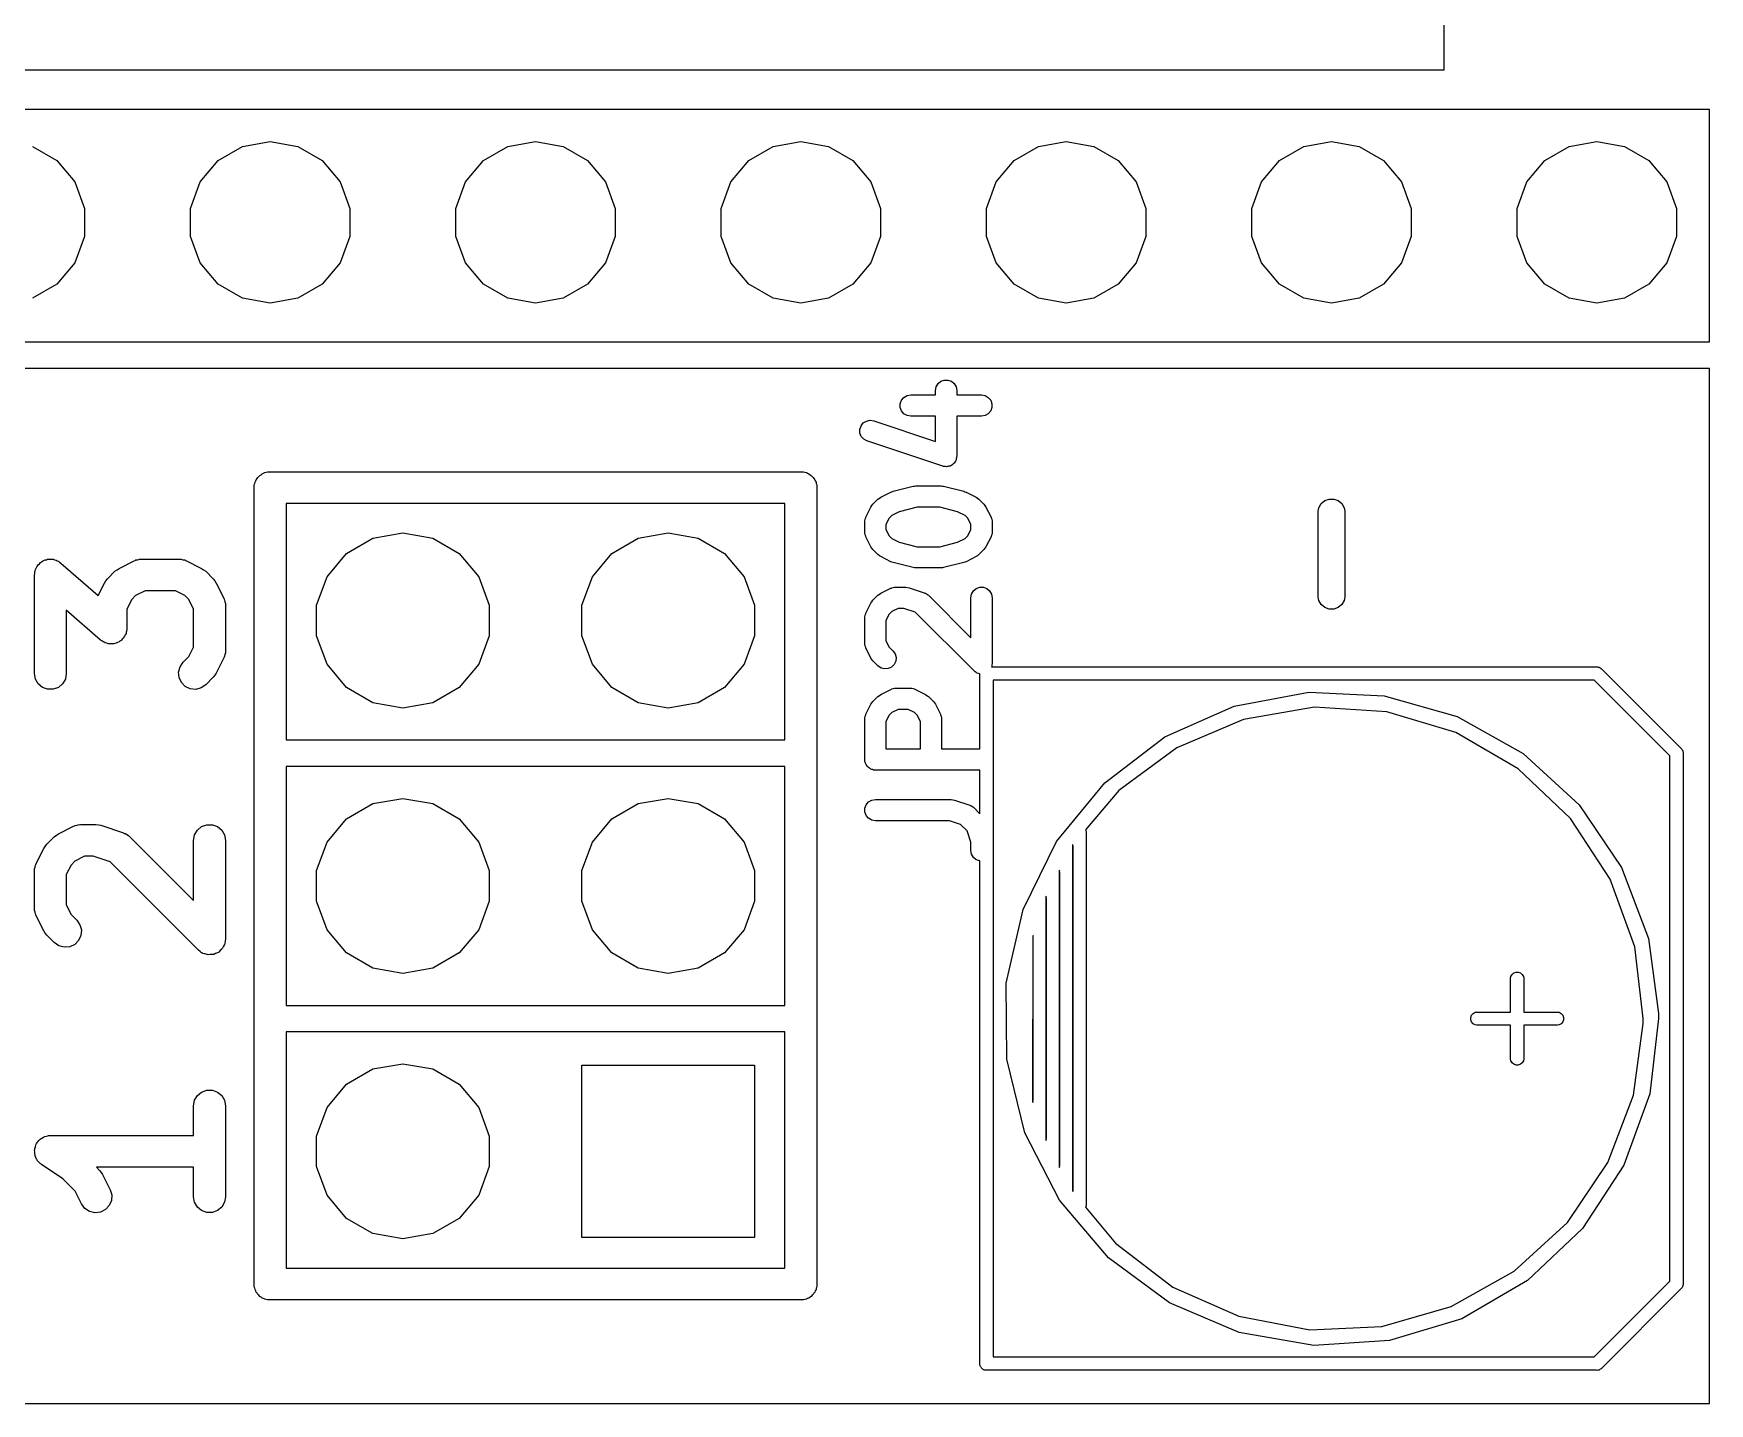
# Model space of a CAD drawing. Extents: x 51 to 149, y -134 to -32.
# Drawn here: x 90.44 to 106.49, y -124.33 to -111.22 of the extents above; entities that cross this region are included whole.
import ezdxf

# ---------------------------------------------------------------- set-up
doc = ezdxf.new("R2010")
doc.units = 0
doc.header["$MEASUREMENT"] = 0
doc.layers.add('BLACK', color=7, linetype='CONTINUOUS')

msp = doc.modelspace()

# ---------------------------------------------------------------- linework, layer by layer
at = {"layer": 'BLACK', "linetype": 'CONTINUOUS'}
for p, q in [((103.95, -111.569), (103.95, -111.108)), ((86.3433, -111.569), (103.95, -111.569)), ((106.489, -111.95), (86.5505, -111.95)), ((106.489, -114.173), (106.489, -111.95)), ((90.4346, -112.303), (90.6674, -112.437)), ((92.2126, -112.437), (92.4454, -112.303)), ((92.4454, -112.303), (92.71, -112.256)), ((92.71, -112.256), (92.9746, -112.303)), ((92.9746, -112.303), (93.2074, -112.437)), ((94.7526, -112.437), (94.9854, -112.303)), ((94.9854, -112.303), (95.25, -112.256)), ((95.25, -112.256), (95.5146, -112.303)), ((95.5146, -112.303), (95.7474, -112.437)), ((97.2926, -112.437), (97.5254, -112.303)), ((97.5254, -112.303), (97.79, -112.256)), ((97.79, -112.256), (98.0546, -112.303)), ((98.0546, -112.303), (98.2874, -112.437)), ((99.8326, -112.437), (100.065, -112.303)), ((100.065, -112.303), (100.33, -112.256)), ((100.33, -112.256), (100.595, -112.303)), ((100.595, -112.303), (100.827, -112.437)), ((102.373, -112.437), (102.605, -112.303)), ((102.605, -112.303), (102.87, -112.256)), ((102.87, -112.256), (103.135, -112.303)), ((103.135, -112.303), (103.367, -112.437)), ((104.913, -112.437), (105.145, -112.303)), ((105.145, -112.303), (105.41, -112.256)), ((105.41, -112.256), (105.675, -112.303)), ((105.675, -112.303), (105.907, -112.437)), ((90.6674, -112.437), (90.8401, -112.643)), ((92.0399, -112.643), (92.2126, -112.437)), ((93.2074, -112.437), (93.3801, -112.643)), ((94.5799, -112.643), (94.7526, -112.437)), ((95.7474, -112.437), (95.9201, -112.643)), ((97.1199, -112.643), (97.2926, -112.437)), ((98.2874, -112.437), (98.4601, -112.643)), ((99.6599, -112.643), (99.8326, -112.437)), ((100.827, -112.437), (101, -112.643)), ((102.2, -112.643), (102.373, -112.437)), ((103.367, -112.437), (103.54, -112.643)), ((104.74, -112.643), (104.913, -112.437)), ((105.907, -112.437), (106.08, -112.643)), ((90.8401, -112.643), (90.932, -112.896)), ((91.948, -112.896), (92.0399, -112.643)), ((93.3801, -112.643), (93.472, -112.896)), ((94.488, -112.896), (94.5799, -112.643)), ((95.9201, -112.643), (96.012, -112.896)), ((97.028, -112.896), (97.1199, -112.643)), ((98.4601, -112.643), (98.552, -112.896)), ((99.568, -112.896), (99.6599, -112.643)), ((101, -112.643), (101.092, -112.896)), ((102.108, -112.896), (102.2, -112.643)), ((103.54, -112.643), (103.632, -112.896)), ((104.648, -112.896), (104.74, -112.643)), ((106.08, -112.643), (106.172, -112.896)), ((90.932, -112.896), (90.932, -113.164)), ((91.948, -113.164), (91.948, -112.896)), ((93.472, -112.896), (93.472, -113.164)), ((94.488, -113.164), (94.488, -112.896)), ((96.012, -112.896), (96.012, -113.164)), ((97.028, -113.164), (97.028, -112.896)), ((98.552, -112.896), (98.552, -113.164)), ((99.568, -113.164), (99.568, -112.896)), ((101.092, -112.896), (101.092, -113.164)), ((102.108, -113.164), (102.108, -112.896)), ((103.632, -112.896), (103.632, -113.164)), ((104.648, -113.164), (104.648, -112.896)), ((106.172, -112.896), (106.172, -113.164)), ((90.932, -113.164), (90.8401, -113.417)), ((92.0399, -113.417), (91.948, -113.164)), ((93.472, -113.164), (93.3801, -113.417)), ((94.5799, -113.417), (94.488, -113.164)), ((96.012, -113.164), (95.9201, -113.417)), ((97.1199, -113.417), (97.028, -113.164)), ((98.552, -113.164), (98.4601, -113.417)), ((99.6599, -113.417), (99.568, -113.164)), ((101.092, -113.164), (101, -113.417)), ((102.2, -113.417), (102.108, -113.164)), ((103.632, -113.164), (103.54, -113.417)), ((104.74, -113.417), (104.648, -113.164)), ((106.172, -113.164), (106.08, -113.417)), ((90.8401, -113.417), (90.6674, -113.623)), ((92.2126, -113.623), (92.0399, -113.417)), ((93.3801, -113.417), (93.2074, -113.623)), ((94.7526, -113.623), (94.5799, -113.417)), ((95.9201, -113.417), (95.7474, -113.623)), ((97.2926, -113.623), (97.1199, -113.417)), ((98.4601, -113.417), (98.2874, -113.623)), ((99.8326, -113.623), (99.6599, -113.417)), ((101, -113.417), (100.827, -113.623)), ((102.373, -113.623), (102.2, -113.417)), ((103.54, -113.417), (103.367, -113.623)), ((104.913, -113.623), (104.74, -113.417)), ((106.08, -113.417), (105.907, -113.623)), ((90.6674, -113.623), (90.4346, -113.757)), ((92.4454, -113.757), (92.2126, -113.623)), ((92.71, -113.804), (92.4454, -113.757)), ((92.9746, -113.757), (92.71, -113.804)), ((93.2074, -113.623), (92.9746, -113.757)), ((94.9854, -113.757), (94.7526, -113.623)), ((95.25, -113.804), (94.9854, -113.757)), ((95.5146, -113.757), (95.25, -113.804)), ((95.7474, -113.623), (95.5146, -113.757)), ((97.5254, -113.757), (97.2926, -113.623)), ((97.79, -113.804), (97.5254, -113.757)), ((98.0546, -113.757), (97.79, -113.804)), ((98.2874, -113.623), (98.0546, -113.757)), ((100.065, -113.757), (99.8326, -113.623)), ((100.33, -113.804), (100.065, -113.757)), ((100.595, -113.757), (100.33, -113.804)), ((100.827, -113.623), (100.595, -113.757)), ((102.605, -113.757), (102.373, -113.623)), ((102.87, -113.804), (102.605, -113.757)), ((103.135, -113.757), (102.87, -113.804)), ((103.367, -113.623), (103.135, -113.757)), ((105.145, -113.757), (104.913, -113.623)), ((105.41, -113.804), (105.145, -113.757)), ((105.675, -113.757), (105.41, -113.804)), ((105.907, -113.623), (105.675, -113.757)), ((86.5505, -114.173), (106.489, -114.173)), ((106.489, -114.427), (86.5505, -114.427)), ((99.1031, -114.573), (99.1302, -114.551)), ((99.1302, -114.551), (99.1633, -114.539)), ((99.1633, -114.539), (99.1986, -114.539)), ((99.1986, -114.539), (99.2318, -114.551)), ((99.2318, -114.551), (99.2588, -114.573)), ((106.489, -124.333), (106.489, -114.427)), ((98.7543, -114.733), (98.777, -114.706)), ((98.777, -114.706), (98.8075, -114.688)), ((98.8075, -114.688), (98.8423, -114.682)), ((98.8423, -114.682), (99.0794, -114.682)), ((99.0794, -114.639), (99.0855, -114.604)), ((99.0794, -114.682), (99.0794, -114.639)), ((99.0855, -114.604), (99.1031, -114.573)), ((99.2588, -114.573), (99.2764, -114.604)), ((99.2764, -114.604), (99.2826, -114.639)), ((99.2826, -114.639), (99.2826, -114.682)), ((99.2826, -114.682), (99.5196, -114.682)), ((99.5196, -114.682), (99.5544, -114.688)), ((99.5544, -114.688), (99.5849, -114.706)), ((99.5849, -114.706), (99.6076, -114.733)), ((98.7422, -114.766), (98.7543, -114.733)), ((98.7422, -114.801), (98.7422, -114.766)), ((98.7543, -114.835), (98.7422, -114.801)), ((98.777, -114.862), (98.7543, -114.835)), ((98.8075, -114.879), (98.777, -114.862)), ((98.8423, -114.885), (98.8075, -114.879)), ((99.5544, -114.879), (99.5196, -114.885)), ((99.5849, -114.862), (99.5544, -114.879)), ((99.6076, -114.835), (99.5849, -114.862)), ((99.6076, -114.733), (99.6197, -114.766)), ((99.6197, -114.801), (99.6076, -114.835)), ((99.6197, -114.766), (99.6197, -114.801)), ((98.3547, -115.011), (98.3659, -114.977)), ((98.3557, -115.046), (98.3547, -115.011)), ((98.3659, -114.977), (98.3878, -114.95)), ((98.3878, -114.95), (98.4179, -114.931)), ((98.4179, -114.931), (98.4525, -114.924)), ((98.4525, -114.924), (98.4874, -114.929)), ((98.4874, -114.929), (99.0794, -115.127)), ((99.0794, -114.885), (98.8423, -114.885)), ((99.0794, -115.127), (99.0794, -114.885)), ((99.5196, -114.885), (99.2826, -114.885)), ((99.2826, -114.885), (99.2826, -115.268)), ((98.3687, -115.079), (98.3557, -115.046)), ((98.3921, -115.105), (98.3687, -115.079)), ((98.4231, -115.122), (98.3921, -115.105)), ((99.1488, -115.364), (98.4231, -115.122)), ((99.1563, -115.365), (99.1488, -115.364)), ((99.2082, -115.364), (99.1986, -115.368)), ((99.2183, -115.362), (99.2082, -115.364)), ((99.2247, -115.358), (99.2183, -115.362)), ((99.2318, -115.356), (99.2247, -115.358)), ((99.2396, -115.349), (99.2318, -115.356)), ((99.2484, -115.344), (99.2396, -115.349)), ((99.253, -115.338), (99.2484, -115.344)), ((99.2588, -115.333), (99.253, -115.338)), ((99.2639, -115.324), (99.2588, -115.333)), ((99.2703, -115.316), (99.2639, -115.324)), ((99.2727, -115.309), (99.2703, -115.316)), ((99.2764, -115.302), (99.2727, -115.309)), ((99.2782, -115.292), (99.2764, -115.302)), ((99.2815, -115.283), (99.2782, -115.292)), ((99.2826, -115.268), (99.2812, -115.275)), ((99.2812, -115.275), (99.2815, -115.283)), ((92.5622, -115.53), (92.5646, -115.517)), ((92.5646, -115.517), (92.5713, -115.505)), ((92.5713, -115.505), (92.576, -115.493)), ((92.576, -115.493), (92.5847, -115.482)), ((92.5847, -115.482), (92.5915, -115.471)), ((92.5915, -115.471), (92.6018, -115.462)), ((92.6018, -115.462), (92.6105, -115.451)), ((92.6105, -115.451), (92.6223, -115.445)), ((92.6223, -115.445), (92.6326, -115.436)), ((92.6326, -115.436), (92.6453, -115.431)), ((92.6453, -115.431), (92.6571, -115.425)), ((92.6571, -115.425), (92.6704, -115.422)), ((92.6704, -115.422), (92.6831, -115.418)), ((92.6831, -115.418), (97.8169, -115.418)), ((97.8169, -115.418), (97.8296, -115.422)), ((97.8296, -115.422), (97.8429, -115.425)), ((97.8429, -115.425), (97.8547, -115.431)), ((97.8547, -115.431), (97.8674, -115.436)), ((97.8674, -115.436), (97.8777, -115.445)), ((97.8777, -115.445), (97.8895, -115.451)), ((97.8895, -115.451), (97.8982, -115.462)), ((97.8982, -115.462), (97.9085, -115.471)), ((97.9085, -115.471), (97.9153, -115.482)), ((97.9153, -115.482), (97.924, -115.493)), ((97.924, -115.493), (97.9286, -115.505)), ((97.9286, -115.505), (97.9354, -115.517)), ((97.9354, -115.517), (97.9378, -115.53)), ((99.1633, -115.368), (99.1563, -115.365)), ((99.1736, -115.368), (99.1633, -115.368)), ((99.1837, -115.369), (99.1736, -115.368)), ((99.1911, -115.368), (99.1837, -115.369)), ((99.1986, -115.368), (99.1911, -115.368)), ((92.5576, -115.543), (92.5622, -115.53)), ((92.5576, -115.597), (92.5576, -115.543)), ((92.5576, -123.163), (92.5576, -115.597)), ((92.5576, -115.597), (92.5576, -115.597)), ((97.9378, -115.53), (97.9424, -115.543)), ((97.9424, -115.543), (97.9424, -123.217)), ((98.4802, -115.728), (98.5285, -115.68)), ((98.5285, -115.68), (98.5419, -115.67)), ((98.5419, -115.67), (98.5549, -115.661)), ((98.5549, -115.661), (98.6517, -115.612)), ((98.6517, -115.612), (98.6624, -115.609)), ((98.6624, -115.609), (98.6725, -115.604)), ((98.6725, -115.604), (98.866, -115.556)), ((98.866, -115.556), (98.8784, -115.555)), ((98.8784, -115.555), (98.8907, -115.553)), ((98.8907, -115.553), (99.1326, -115.553)), ((99.1326, -115.553), (99.1448, -115.555)), ((99.1448, -115.555), (99.1572, -115.556)), ((99.1572, -115.556), (99.3507, -115.604)), ((99.3507, -115.604), (99.3609, -115.609)), ((99.3609, -115.609), (99.3715, -115.612)), ((99.3715, -115.612), (99.4683, -115.661)), ((99.4683, -115.661), (99.4814, -115.67)), ((99.4814, -115.67), (99.4947, -115.68)), ((99.4947, -115.68), (99.5431, -115.728)), ((102.806, -115.693), (102.848, -115.678)), ((102.848, -115.678), (102.892, -115.678)), ((102.892, -115.678), (102.934, -115.693)), ((92.8624, -115.722), (92.8624, -117.983)), ((97.6376, -115.722), (92.8624, -115.722)), ((97.6376, -117.983), (97.6376, -115.722)), ((98.4127, -115.851), (98.4611, -115.754)), ((98.4611, -115.754), (98.4708, -115.741)), ((98.4708, -115.741), (98.4802, -115.728)), ((98.6606, -115.835), (98.6355, -115.86)), ((98.7326, -115.799), (98.6606, -115.835)), ((98.9032, -115.756), (98.7326, -115.799)), ((99.1201, -115.756), (98.9032, -115.756)), ((99.2906, -115.799), (99.1201, -115.756)), ((99.3627, -115.835), (99.2906, -115.799)), ((99.3877, -115.86), (99.3627, -115.835)), ((99.5431, -115.728), (99.5524, -115.741)), ((99.5524, -115.741), (99.5621, -115.754)), ((99.5621, -115.754), (99.6105, -115.851)), ((102.743, -115.794), (102.749, -115.761)), ((102.743, -116.616), (102.743, -115.794)), ((102.749, -115.761), (102.771, -115.722)), ((102.771, -115.722), (102.806, -115.693)), ((102.934, -115.693), (102.969, -115.722)), ((102.969, -115.722), (102.991, -115.761)), ((102.991, -115.761), (102.997, -115.794)), ((102.997, -115.794), (102.997, -116.616)), ((93.6933, -116.052), (93.98, -116.002)), ((93.98, -116.002), (94.2667, -116.052)), ((96.2333, -116.052), (96.52, -116.002)), ((96.52, -116.002), (96.8067, -116.052)), ((98.402, -115.897), (98.403, -115.891)), ((98.402, -115.993), (98.402, -115.897)), ((98.403, -115.999), (98.402, -115.993)), ((98.4027, -115.885), (98.4061, -115.874)), ((98.403, -115.891), (98.4027, -115.885)), ((98.4027, -116.005), (98.403, -115.999)), ((98.4061, -116.016), (98.4027, -116.005)), ((98.4061, -115.874), (98.4081, -115.862)), ((98.4081, -115.862), (98.4111, -115.857)), ((98.4111, -115.857), (98.4127, -115.851)), ((98.6355, -115.86), (98.6052, -115.921)), ((98.6052, -115.921), (98.6052, -115.969)), ((98.6052, -115.969), (98.6355, -116.03)), ((99.418, -115.921), (99.3877, -115.86)), ((99.3877, -116.03), (99.418, -115.969)), ((99.418, -115.969), (99.418, -115.921)), ((99.6105, -115.851), (99.6122, -115.857)), ((99.6122, -115.857), (99.6151, -115.862)), ((99.6151, -115.862), (99.6172, -115.874)), ((99.6172, -115.874), (99.6206, -115.885)), ((99.6206, -116.005), (99.6172, -116.016)), ((99.6206, -115.885), (99.6202, -115.891)), ((99.6202, -115.891), (99.6212, -115.897)), ((99.6212, -115.993), (99.6202, -115.999)), ((99.6202, -115.999), (99.6206, -116.005)), ((99.6212, -115.897), (99.6212, -115.993)), ((93.4412, -116.198), (93.6933, -116.052)), ((94.2667, -116.052), (94.5188, -116.198)), ((95.9812, -116.198), (96.2333, -116.052)), ((96.8067, -116.052), (97.0588, -116.198)), ((98.4081, -116.028), (98.4061, -116.016)), ((98.4111, -116.033), (98.4081, -116.028)), ((98.4127, -116.039), (98.4111, -116.033)), ((98.4611, -116.136), (98.4127, -116.039)), ((98.4708, -116.149), (98.4611, -116.136)), ((98.4802, -116.162), (98.4708, -116.149)), ((98.5285, -116.21), (98.4802, -116.162)), ((98.6355, -116.03), (98.6606, -116.055)), ((98.6606, -116.055), (98.7326, -116.091)), ((98.7326, -116.091), (98.9032, -116.134)), ((98.9032, -116.134), (99.1201, -116.134)), ((99.1201, -116.134), (99.2906, -116.091)), ((99.2906, -116.091), (99.3627, -116.055)), ((99.3627, -116.055), (99.3877, -116.03)), ((99.5431, -116.162), (99.4947, -116.21)), ((99.5524, -116.149), (99.5431, -116.162)), ((99.5621, -116.136), (99.5524, -116.149)), ((99.6105, -116.039), (99.5621, -116.136)), ((99.6122, -116.033), (99.6105, -116.039)), ((99.6151, -116.028), (99.6122, -116.033)), ((99.6172, -116.016), (99.6151, -116.028)), ((90.4697, -116.34), (90.4751, -116.326)), ((90.4751, -116.326), (90.4828, -116.317)), ((90.4828, -116.317), (90.4887, -116.307)), ((90.4887, -116.307), (90.5001, -116.297)), ((90.5001, -116.297), (90.5099, -116.286)), ((90.5099, -116.286), (90.5202, -116.28)), ((90.5202, -116.28), (90.5292, -116.273)), ((90.5292, -116.273), (90.5432, -116.267)), ((90.5432, -116.267), (90.5563, -116.26)), ((90.5563, -116.26), (90.5679, -116.259)), ((90.5679, -116.259), (90.579, -116.254)), ((90.579, -116.254), (90.5939, -116.254)), ((90.5939, -116.254), (90.6086, -116.252)), ((90.6086, -116.252), (90.6201, -116.254)), ((90.6201, -116.254), (90.6319, -116.254)), ((90.6319, -116.254), (90.6459, -116.26)), ((90.6459, -116.26), (90.6605, -116.262)), ((90.6605, -116.262), (90.6706, -116.269)), ((90.6706, -116.269), (90.6816, -116.273)), ((90.6816, -116.273), (90.693, -116.282)), ((90.693, -116.282), (90.7058, -116.29)), ((90.7058, -116.29), (91.0622, -116.602)), ((91.263, -116.341), (91.4081, -116.268)), ((91.4081, -116.268), (91.4166, -116.266)), ((91.4166, -116.266), (91.4242, -116.261)), ((91.4242, -116.261), (91.4417, -116.258)), ((91.4417, -116.258), (91.4589, -116.253)), ((91.4589, -116.253), (91.4676, -116.254)), ((91.4676, -116.254), (91.4763, -116.252)), ((91.4763, -116.252), (91.8391, -116.252)), ((91.8391, -116.252), (91.8478, -116.254)), ((91.8478, -116.254), (91.8566, -116.253)), ((91.8566, -116.253), (91.8737, -116.258)), ((91.8737, -116.258), (91.8913, -116.261)), ((91.8913, -116.261), (91.8989, -116.266)), ((91.8989, -116.266), (91.9073, -116.268)), ((91.9073, -116.268), (92.0524, -116.341)), ((93.2541, -116.421), (93.4412, -116.198)), ((94.5188, -116.198), (94.7059, -116.421)), ((95.7941, -116.421), (95.9812, -116.198)), ((97.0588, -116.198), (97.2459, -116.421)), ((98.5419, -116.22), (98.5285, -116.21)), ((98.5549, -116.229), (98.5419, -116.22)), ((98.6517, -116.278), (98.5549, -116.229)), ((98.6624, -116.281), (98.6517, -116.278)), ((98.6725, -116.285), (98.6624, -116.281)), ((98.866, -116.334), (98.6725, -116.285)), ((99.3507, -116.285), (99.1572, -116.334)), ((99.3609, -116.281), (99.3507, -116.285)), ((99.3715, -116.278), (99.3609, -116.281)), ((99.4683, -116.229), (99.3715, -116.278)), ((99.4814, -116.22), (99.4683, -116.229)), ((99.4947, -116.21), (99.4814, -116.22)), ((90.453, -116.405), (90.4556, -116.39)), ((90.453, -117.348), (90.453, -116.405)), ((90.4556, -116.39), (90.4559, -116.375)), ((90.4559, -116.375), (90.4602, -116.364)), ((90.4602, -116.364), (90.4622, -116.352)), ((90.4622, -116.352), (90.4697, -116.34)), ((91.0622, -116.602), (91.1223, -116.482)), ((91.1223, -116.482), (91.1368, -116.462)), ((91.1368, -116.462), (91.1508, -116.442)), ((91.1508, -116.442), (91.2234, -116.369)), ((91.2234, -116.369), (91.2434, -116.355)), ((91.2434, -116.355), (91.263, -116.341)), ((92.0524, -116.341), (92.0721, -116.355)), ((92.0721, -116.355), (92.092, -116.369)), ((92.092, -116.369), (92.1646, -116.442)), ((92.1646, -116.442), (92.1786, -116.462)), ((92.1786, -116.462), (92.1932, -116.482)), ((92.1932, -116.482), (92.2657, -116.627)), ((93.1545, -116.694), (93.2541, -116.421)), ((94.7059, -116.421), (94.8055, -116.694)), ((95.6945, -116.694), (95.7941, -116.421)), ((97.2459, -116.421), (97.3455, -116.694)), ((98.8784, -116.335), (98.866, -116.334)), ((98.8907, -116.337), (98.8784, -116.335)), ((99.1326, -116.337), (98.8907, -116.337)), ((99.1448, -116.335), (99.1326, -116.337)), ((99.1572, -116.334), (99.1448, -116.335)), ((91.3838, -116.64), (91.3384, -116.731)), ((91.4214, -116.602), (91.3838, -116.64)), ((91.5123, -116.557), (91.4214, -116.602)), ((91.8032, -116.557), (91.5123, -116.557)), ((91.894, -116.602), (91.8032, -116.557)), ((91.9316, -116.64), (91.894, -116.602)), ((91.977, -116.731), (91.9316, -116.64)), ((92.2657, -116.627), (92.2682, -116.635)), ((92.2682, -116.635), (92.2726, -116.643)), ((92.2726, -116.643), (92.2757, -116.66)), ((98.4708, -116.661), (98.4802, -116.647)), ((98.4802, -116.647), (98.5285, -116.599)), ((98.5285, -116.599), (98.5419, -116.589)), ((98.5419, -116.589), (98.5549, -116.58)), ((98.5549, -116.58), (98.6517, -116.531)), ((98.6517, -116.531), (98.6573, -116.53)), ((98.6573, -116.53), (98.6624, -116.527)), ((98.6624, -116.527), (98.6741, -116.525)), ((98.6741, -116.525), (98.6855, -116.521)), ((98.6855, -116.521), (98.6914, -116.522)), ((98.6914, -116.522), (98.6971, -116.521)), ((98.6971, -116.521), (98.7939, -116.521)), ((98.7939, -116.521), (98.8099, -116.524)), ((98.8099, -116.524), (98.826, -116.526)), ((98.826, -116.526), (98.9712, -116.574)), ((98.9712, -116.574), (98.9763, -116.577)), ((98.9763, -116.577), (98.982, -116.579)), ((98.982, -116.579), (98.9917, -116.585)), ((98.9917, -116.585), (99.0022, -116.591)), ((99.0022, -116.591), (99.0061, -116.595)), ((99.0061, -116.595), (99.0109, -116.599)), ((99.0109, -116.599), (99.418, -117.006)), ((99.418, -116.622), (99.4241, -116.588)), ((99.418, -117.006), (99.418, -116.622)), ((99.4241, -116.588), (99.4418, -116.557)), ((99.4418, -116.557), (99.4688, -116.534)), ((99.4688, -116.534), (99.502, -116.522)), ((99.502, -116.522), (99.5373, -116.522)), ((99.5373, -116.522), (99.5704, -116.534)), ((99.5704, -116.534), (99.5974, -116.557)), ((99.5974, -116.557), (99.6151, -116.588)), ((99.6151, -116.588), (99.6212, -116.622)), ((99.6212, -116.622), (99.6212, -117.251)), ((102.749, -116.649), (102.743, -116.616)), ((102.997, -116.616), (102.991, -116.649)), ((91.0856, -117.027), (90.7578, -116.74)), ((90.7578, -116.74), (90.7578, -117.348)), ((91.3384, -116.731), (91.3384, -116.913)), ((91.977, -117.094), (91.977, -116.731)), ((92.2757, -116.66), (92.2808, -116.677)), ((92.2808, -116.677), (92.2803, -116.686)), ((92.2803, -116.686), (92.2818, -116.695)), ((92.2818, -116.695), (92.2818, -117.13)), ((93.1545, -116.986), (93.1545, -116.694)), ((94.8055, -116.694), (94.8055, -116.986)), ((95.6945, -116.986), (95.6945, -116.694)), ((97.3455, -116.694), (97.3455, -116.986)), ((98.4027, -116.804), (98.4061, -116.793)), ((98.403, -116.81), (98.4027, -116.804)), ((98.4061, -116.793), (98.4081, -116.781)), ((98.4081, -116.781), (98.4111, -116.776)), ((98.4111, -116.776), (98.4127, -116.77)), ((98.4127, -116.77), (98.4611, -116.674)), ((98.4611, -116.674), (98.4708, -116.661)), ((98.6355, -116.779), (98.6052, -116.84)), ((98.6606, -116.754), (98.6355, -116.779)), ((98.7211, -116.724), (98.6606, -116.754)), ((98.7774, -116.724), (98.7211, -116.724)), ((98.8842, -116.759), (98.7774, -116.724)), ((99.4478, -117.323), (98.8842, -116.759)), ((102.771, -116.688), (102.749, -116.649)), ((102.806, -116.717), (102.771, -116.688)), ((102.848, -116.732), (102.806, -116.717)), ((102.892, -116.732), (102.848, -116.732)), ((102.934, -116.717), (102.892, -116.732)), ((102.969, -116.688), (102.934, -116.717)), ((102.991, -116.649), (102.969, -116.688)), ((91.3292, -116.965), (91.3218, -116.978)), ((91.3313, -116.953), (91.3292, -116.965)), ((91.3355, -116.942), (91.3313, -116.953)), ((91.3358, -116.927), (91.3355, -116.942)), ((91.3384, -116.913), (91.3358, -116.927)), ((98.402, -116.816), (98.403, -116.81)), ((98.402, -117.058), (98.402, -116.816)), ((98.6052, -116.84), (98.6052, -117.034)), ((91.0984, -117.035), (91.0856, -117.027)), ((91.1098, -117.045), (91.0984, -117.035)), ((91.1209, -117.049), (91.1098, -117.045)), ((91.1309, -117.055), (91.1209, -117.049)), ((91.1455, -117.058), (91.1309, -117.055)), ((91.1595, -117.063), (91.1455, -117.058)), ((91.1713, -117.063), (91.1595, -117.063)), ((91.1828, -117.065), (91.1713, -117.063)), ((91.1976, -117.063), (91.1828, -117.065)), ((91.2125, -117.063), (91.1976, -117.063)), ((91.2235, -117.059), (91.2125, -117.063)), ((91.2351, -117.057), (91.2235, -117.059)), ((91.2482, -117.05), (91.2351, -117.057)), ((91.2622, -117.045), (91.2482, -117.05)), ((91.2712, -117.037), (91.2622, -117.045)), ((91.2815, -117.031), (91.2712, -117.037)), ((91.2913, -117.02), (91.2815, -117.031)), ((91.3027, -117.011), (91.2913, -117.02)), ((91.3086, -117), (91.3027, -117.011)), ((91.3164, -116.991), (91.3086, -117)), ((91.3218, -116.978), (91.3164, -116.991)), ((91.9316, -117.185), (91.977, -117.094)), ((93.2541, -117.259), (93.1545, -116.986)), ((94.8055, -116.986), (94.7059, -117.259)), ((95.7941, -117.259), (95.6945, -116.986)), ((97.3455, -116.986), (97.2459, -117.259)), ((98.403, -117.063), (98.402, -117.058)), ((98.4027, -117.069), (98.403, -117.063)), ((98.4061, -117.081), (98.4027, -117.069)), ((98.4081, -117.092), (98.4061, -117.081)), ((98.4111, -117.098), (98.4081, -117.092)), ((98.4127, -117.103), (98.4111, -117.098)), ((98.4611, -117.2), (98.4127, -117.103)), ((98.6052, -117.034), (98.6355, -117.094)), ((98.6355, -117.094), (98.6722, -117.131)), ((91.8325, -117.335), (91.8462, -117.284)), ((91.8462, -117.284), (91.8765, -117.24)), ((91.8765, -117.24), (91.9316, -117.185)), ((92.2657, -117.198), (92.1932, -117.344)), ((92.2682, -117.19), (92.2657, -117.198)), ((92.2726, -117.182), (92.2682, -117.19)), ((92.2757, -117.165), (92.2726, -117.182)), ((92.2808, -117.148), (92.2757, -117.165)), ((92.2818, -117.13), (92.2803, -117.139)), ((92.2803, -117.139), (92.2808, -117.148)), ((93.4412, -117.482), (93.2541, -117.259)), ((94.7059, -117.259), (94.5188, -117.482)), ((95.9812, -117.482), (95.7941, -117.259)), ((97.2459, -117.259), (97.0588, -117.482)), ((98.4708, -117.213), (98.4611, -117.2)), ((98.4802, -117.226), (98.4708, -117.213)), ((98.5285, -117.275), (98.4802, -117.226)), ((98.5574, -117.295), (98.5285, -117.275)), ((98.6587, -117.286), (98.6267, -117.301)), ((98.6836, -117.261), (98.6587, -117.286)), ((98.6722, -117.131), (98.6925, -117.16)), ((98.6985, -117.229), (98.6836, -117.261)), ((98.6925, -117.16), (98.7016, -117.194)), ((98.7016, -117.194), (98.6985, -117.229)), ((99.6159, -117.282), (99.6154, -117.284)), ((99.6154, -117.284), (105.407, -117.284)), ((99.6178, -117.278), (99.6159, -117.282)), ((99.6189, -117.264), (99.6178, -117.278)), ((99.6212, -117.251), (99.6189, -117.264)), ((105.407, -117.284), (105.416, -117.284)), ((105.416, -117.284), (105.424, -117.286)), ((105.424, -117.286), (105.432, -117.287)), ((105.432, -117.287), (105.435, -117.289)), ((105.435, -117.289), (105.437, -117.29)), ((105.437, -117.29), (105.444, -117.294)), ((90.4622, -117.4), (90.453, -117.348)), ((90.4887, -117.446), (90.4622, -117.4)), ((90.5292, -117.48), (90.4887, -117.446)), ((90.7222, -117.446), (90.6816, -117.48)), ((90.7486, -117.4), (90.7222, -117.446)), ((90.7578, -117.348), (90.7486, -117.4)), ((91.8371, -117.387), (91.8325, -117.335)), ((91.8594, -117.435), (91.8371, -117.387)), ((91.8969, -117.473), (91.8594, -117.435)), ((92.1646, -117.383), (92.092, -117.456)), ((92.1786, -117.363), (92.1646, -117.383)), ((92.1932, -117.344), (92.1786, -117.363)), ((98.5915, -117.304), (98.5574, -117.295)), ((98.6267, -117.301), (98.5915, -117.304)), ((99.4587, -117.331), (99.4478, -117.323)), ((99.4688, -117.339), (99.4587, -117.331)), ((99.473, -117.341), (99.4688, -117.339)), ((99.4767, -117.343), (99.473, -117.341)), ((99.4895, -117.347), (99.4767, -117.343)), ((99.502, -117.351), (99.4895, -117.347)), ((99.5045, -117.351), (99.502, -117.351)), ((99.5045, -118.069), (99.5045, -117.351)), ((99.6315, -117.411), (99.6315, -123.888)), ((105.384, -117.411), (99.6315, -117.411)), ((106.109, -118.136), (105.384, -117.411)), ((105.444, -117.294), (105.451, -117.299)), ((105.451, -117.299), (105.457, -117.305)), ((105.457, -117.305), (106.215, -118.063)), ((90.579, -117.498), (90.5292, -117.48)), ((90.6319, -117.498), (90.579, -117.498)), ((90.6816, -117.48), (90.6319, -117.498)), ((91.9448, -117.495), (91.8969, -117.473)), ((91.9976, -117.5), (91.9448, -117.495)), ((92.0487, -117.486), (91.9976, -117.5)), ((92.092, -117.456), (92.0487, -117.486)), ((93.6933, -117.628), (93.4412, -117.482)), ((94.5188, -117.482), (94.2667, -117.628)), ((96.2333, -117.628), (95.9812, -117.482)), ((97.0588, -117.482), (96.8067, -117.628)), ((98.4802, -117.615), (98.5285, -117.566)), ((98.5285, -117.566), (98.5419, -117.557)), ((98.5419, -117.557), (98.5549, -117.547)), ((98.5549, -117.547), (98.6517, -117.499)), ((98.6517, -117.499), (98.6573, -117.497)), ((98.6573, -117.497), (98.6624, -117.494)), ((98.6624, -117.494), (98.6741, -117.492)), ((98.6741, -117.492), (98.6855, -117.489)), ((98.6855, -117.489), (98.6914, -117.489)), ((98.6914, -117.489), (98.6971, -117.488)), ((98.6971, -117.488), (98.8423, -117.488)), ((98.8423, -117.488), (98.8481, -117.489)), ((98.8481, -117.489), (98.8539, -117.489)), ((98.8539, -117.489), (98.8653, -117.492)), ((98.8653, -117.492), (98.877, -117.494)), ((98.877, -117.494), (98.8821, -117.497)), ((98.8821, -117.497), (98.8877, -117.499)), ((98.8877, -117.499), (98.9845, -117.547)), ((98.9845, -117.547), (98.9976, -117.557)), ((98.9976, -117.557), (99.0109, -117.566)), ((99.0109, -117.566), (99.0593, -117.615)), ((101.939, -117.66), (102.652, -117.526)), ((102.652, -117.526), (103.376, -117.56)), ((103.376, -117.56), (104.073, -117.759)), ((93.98, -117.678), (93.6933, -117.628)), ((94.2667, -117.628), (93.98, -117.678)), ((96.52, -117.678), (96.2333, -117.628)), ((96.8067, -117.628), (96.52, -117.678)), ((98.4027, -117.772), (98.4061, -117.76)), ((98.4061, -117.76), (98.4081, -117.749)), ((98.4081, -117.749), (98.4111, -117.744)), ((98.4111, -117.744), (98.4127, -117.738)), ((98.4127, -117.738), (98.4611, -117.641)), ((98.4611, -117.641), (98.4708, -117.628)), ((98.4708, -117.628), (98.4802, -117.615)), ((98.6355, -117.747), (98.6052, -117.807)), ((98.6606, -117.722), (98.6355, -117.747)), ((98.7211, -117.692), (98.6606, -117.722)), ((98.8183, -117.692), (98.7211, -117.692)), ((98.8789, -117.722), (98.8183, -117.692)), ((98.9039, -117.747), (98.8789, -117.722)), ((98.9342, -117.807), (98.9039, -117.747)), ((99.0593, -117.615), (99.0686, -117.628)), ((99.0686, -117.628), (99.0783, -117.641)), ((99.0783, -117.641), (99.1267, -117.738)), ((99.1267, -117.738), (99.1284, -117.744)), ((99.1284, -117.744), (99.1313, -117.749)), ((99.1313, -117.749), (99.1333, -117.76)), ((99.1333, -117.76), (99.1367, -117.772)), ((101.276, -117.955), (101.939, -117.66)), ((102.709, -117.67), (102.027, -117.787)), ((103.399, -117.713), (102.709, -117.67)), ((104.06, -117.913), (103.399, -117.713)), ((104.073, -117.759), (104.706, -118.113)), ((98.402, -117.783), (98.403, -117.778)), ((98.402, -118.17), (98.402, -117.783)), ((98.403, -117.778), (98.4027, -117.772)), ((98.6052, -117.807), (98.6052, -118.069)), ((98.9342, -118.069), (98.9342, -117.807)), ((99.1367, -117.772), (99.1364, -117.778)), ((99.1364, -117.778), (99.1374, -117.783)), ((99.1374, -117.783), (99.1374, -118.069)), ((102.027, -117.787), (101.391, -118.058)), ((104.658, -118.26), (104.06, -117.913)), ((92.8624, -117.983), (97.6376, -117.983)), ((98.6052, -118.069), (98.9342, -118.069)), ((99.1374, -118.069), (99.5045, -118.069)), ((100.699, -118.394), (101.276, -117.955)), ((101.391, -118.058), (100.835, -118.467)), ((106.215, -118.063), (106.221, -118.069)), ((106.221, -118.069), (106.226, -118.076)), ((106.226, -118.076), (106.23, -118.083)), ((106.23, -118.083), (106.231, -118.085)), ((106.231, -118.085), (106.233, -118.088)), ((106.233, -118.088), (106.234, -118.096)), ((92.8624, -118.237), (92.8624, -120.523)), ((97.6376, -118.237), (92.8624, -118.237)), ((97.6376, -120.523), (97.6376, -118.237)), ((98.4036, -118.179), (98.402, -118.17)), ((98.4036, -118.188), (98.4036, -118.179)), ((98.4066, -118.196), (98.4036, -118.188)), ((98.4081, -118.205), (98.4066, -118.196)), ((98.4126, -118.213), (98.4081, -118.205)), ((98.4156, -118.221), (98.4126, -118.213)), ((98.4213, -118.228), (98.4156, -118.221)), ((98.4258, -118.236), (98.4213, -118.228)), ((98.4326, -118.241), (98.4258, -118.236)), ((98.4383, -118.248), (98.4326, -118.241)), ((98.446, -118.253), (98.4383, -118.248)), ((98.4528, -118.258), (98.446, -118.253)), ((104.706, -118.113), (105.241, -118.604)), ((106.108, -123.164), (106.109, -118.136)), ((106.234, -118.096), (106.236, -118.104)), ((106.236, -118.104), (106.236, -118.113)), ((106.236, -118.113), (106.236, -123.187)), ((98.4612, -118.262), (98.4528, -118.258)), ((98.4689, -118.266), (98.4612, -118.262)), ((98.4776, -118.267), (98.4689, -118.266)), ((98.486, -118.271), (98.4776, -118.267)), ((98.4949, -118.271), (98.486, -118.271)), ((98.5036, -118.272), (98.4949, -118.271)), ((99.5045, -118.272), (98.5036, -118.272)), ((99.5045, -118.689), (99.5045, -118.272)), ((100.238, -118.954), (100.699, -118.394)), ((105.16, -118.736), (104.658, -118.26)), ((93.6933, -118.592), (93.98, -118.542)), ((93.98, -118.542), (94.2667, -118.592)), ((96.2333, -118.592), (96.52, -118.542)), ((96.52, -118.542), (96.8067, -118.592)), ((98.4383, -118.576), (98.4689, -118.559)), ((98.4689, -118.559), (98.5036, -118.553)), ((98.5036, -118.553), (99.2293, -118.553)), ((99.2293, -118.553), (99.2454, -118.556)), ((99.2454, -118.556), (99.2615, -118.558)), ((99.2615, -118.558), (99.4066, -118.606)), ((100.835, -118.467), (100.514, -118.844)), ((93.4412, -118.738), (93.6933, -118.592)), ((94.2667, -118.592), (94.5188, -118.738)), ((95.9812, -118.738), (96.2333, -118.592)), ((96.8067, -118.592), (97.0588, -118.738)), ((98.4036, -118.637), (98.4156, -118.603)), ((98.4036, -118.672), (98.4036, -118.637)), ((98.4156, -118.705), (98.4036, -118.672)), ((98.4156, -118.603), (98.4383, -118.576)), ((98.4383, -118.732), (98.4156, -118.705)), ((98.4689, -118.75), (98.4383, -118.732)), ((99.4066, -118.606), (99.4118, -118.609)), ((99.4118, -118.609), (99.4174, -118.611)), ((99.4174, -118.611), (99.4272, -118.617)), ((99.4272, -118.617), (99.4376, -118.623)), ((99.4376, -118.623), (99.4415, -118.627)), ((99.4415, -118.627), (99.4463, -118.631)), ((99.4463, -118.631), (99.5045, -118.689)), ((105.241, -118.604), (105.648, -119.204)), ((90.6628, -118.895), (90.6824, -118.881)), ((90.6824, -118.881), (90.8276, -118.808)), ((90.8276, -118.808), (90.836, -118.806)), ((90.836, -118.806), (90.8436, -118.801)), ((90.8436, -118.801), (90.8612, -118.798)), ((90.8612, -118.798), (90.8783, -118.793)), ((90.8783, -118.793), (90.8871, -118.794)), ((90.8871, -118.794), (90.8957, -118.792)), ((90.8957, -118.792), (91.0409, -118.792)), ((91.0409, -118.792), (91.0649, -118.796)), ((91.0649, -118.796), (91.0891, -118.8)), ((91.0891, -118.8), (91.3068, -118.873)), ((91.3068, -118.873), (91.3145, -118.877)), ((91.3145, -118.877), (91.323, -118.879)), ((91.323, -118.879), (91.3376, -118.889)), ((91.3376, -118.889), (91.3533, -118.898)), ((91.977, -118.945), (91.9862, -118.892)), ((91.9862, -118.892), (92.0127, -118.847)), ((92.0127, -118.847), (92.0532, -118.813)), ((92.0532, -118.813), (92.103, -118.794)), ((92.103, -118.794), (92.1559, -118.794)), ((92.1559, -118.794), (92.2056, -118.813)), ((92.2056, -118.813), (92.2462, -118.847)), ((92.2462, -118.847), (92.2726, -118.892)), ((92.2726, -118.892), (92.2818, -118.945)), ((93.2541, -118.961), (93.4412, -118.738)), ((94.5188, -118.738), (94.7059, -118.961)), ((95.7941, -118.961), (95.9812, -118.738)), ((97.0588, -118.738), (97.2459, -118.961)), ((98.5036, -118.756), (98.4689, -118.75)), ((99.2128, -118.756), (98.5036, -118.756)), ((99.3196, -118.791), (99.2128, -118.756)), ((99.3824, -118.854), (99.3196, -118.791)), ((99.418, -118.961), (99.3824, -118.854)), ((100.514, -118.844), (100.518, -118.85)), ((100.518, -118.85), (100.52, -118.866)), ((100.52, -118.866), (100.52, -122.434)), ((105.539, -119.314), (105.16, -118.736)), ((90.4691, -119.167), (90.5417, -119.022)), ((90.5417, -119.022), (90.5562, -119.002)), ((90.5562, -119.002), (90.5702, -118.982)), ((90.5702, -118.982), (90.6428, -118.909)), ((90.6428, -118.909), (90.6628, -118.895)), ((91.3533, -118.898), (91.3591, -118.904)), ((91.3591, -118.904), (91.3663, -118.909)), ((91.3663, -118.909), (91.977, -119.52)), ((91.977, -119.52), (91.977, -118.945)), ((92.2818, -118.945), (92.2818, -119.888)), ((93.1545, -119.234), (93.2541, -118.961)), ((94.7059, -118.961), (94.8055, -119.234)), ((95.6945, -119.234), (95.7941, -118.961)), ((97.2459, -118.961), (97.3455, -119.234)), ((99.418, -119.041), (99.418, -118.961)), ((99.4241, -119.076), (99.418, -119.041)), ((99.9181, -119.605), (100.238, -118.954)), ((100.393, -118.986), (100.392, -118.988)), ((100.392, -118.988), (100.393, -118.993)), ((100.394, -122.306), (100.393, -118.986)), ((100.393, -118.993), (100.393, -122.306)), ((90.454, -119.217), (90.4591, -119.2)), ((90.4591, -119.2), (90.4622, -119.183)), ((90.4622, -119.183), (90.4666, -119.175)), ((90.4666, -119.175), (90.4691, -119.167)), ((90.8033, -119.18), (90.7578, -119.271)), ((90.8408, -119.142), (90.8033, -119.18)), ((90.9317, -119.097), (90.8408, -119.142)), ((91.0161, -119.097), (90.9317, -119.097)), ((91.1762, -119.15), (91.0161, -119.097)), ((92.0217, -119.996), (91.1762, -119.15)), ((99.4418, -119.107), (99.4241, -119.076)), ((99.4688, -119.129), (99.4418, -119.107)), ((99.502, -119.141), (99.4688, -119.129)), ((99.5045, -119.141), (99.502, -119.141)), ((99.5045, -123.941), (99.5045, -119.141)), ((105.648, -119.204), (105.906, -119.882)), ((90.453, -119.235), (90.4546, -119.226)), ((90.453, -119.598), (90.453, -119.235)), ((90.4546, -119.226), (90.454, -119.217)), ((90.7578, -119.271), (90.7578, -119.562)), ((93.1545, -119.526), (93.1545, -119.234)), ((94.8055, -119.234), (94.8055, -119.526)), ((95.6945, -119.526), (95.6945, -119.234)), ((97.3455, -119.234), (97.3455, -119.526)), ((100.267, -119.23), (100.264, -119.235)), ((100.264, -119.235), (100.266, -119.247)), ((100.266, -122.074), (100.267, -119.23)), ((100.266, -119.247), (100.266, -122.053)), ((105.774, -119.963), (105.539, -119.314)), ((93.2541, -119.799), (93.1545, -119.526)), ((94.8055, -119.526), (94.7059, -119.799)), ((95.7941, -119.799), (95.6945, -119.526)), ((97.3455, -119.526), (97.2459, -119.799)), ((100.139, -119.479), (100.136, -119.485)), ((100.136, -119.485), (100.137, -119.485)), ((100.137, -119.485), (100.139, -119.501)), ((100.14, -121.815), (100.139, -119.479)), ((100.139, -119.501), (100.139, -121.799)), ((90.4546, -119.606), (90.453, -119.598)), ((90.454, -119.615), (90.4546, -119.606)), ((90.4591, -119.632), (90.454, -119.615)), ((90.4622, -119.65), (90.4591, -119.632)), ((90.4666, -119.657), (90.4622, -119.65)), ((90.4691, -119.666), (90.4666, -119.657)), ((90.5417, -119.811), (90.4691, -119.666)), ((90.7578, -119.562), (90.8033, -119.653)), ((90.8033, -119.653), (90.8583, -119.708)), ((99.7568, -120.312), (99.9181, -119.605)), ((90.5562, -119.831), (90.5417, -119.811)), ((90.5702, -119.851), (90.5562, -119.831)), ((90.6428, -119.923), (90.5702, -119.851)), ((90.8583, -119.708), (90.8887, -119.751)), ((90.8978, -119.855), (90.8754, -119.903)), ((90.8887, -119.751), (90.9024, -119.802)), ((90.9024, -119.802), (90.8978, -119.855)), ((93.4412, -120.022), (93.2541, -119.799)), ((94.7059, -119.799), (94.5188, -120.022)), ((95.9812, -120.022), (95.7941, -119.799)), ((97.2459, -119.799), (97.0588, -120.022)), ((100.013, -119.856), (100.01, -119.867)), ((100.012, -121.453), (100.013, -119.856)), ((90.6862, -119.954), (90.6428, -119.923)), ((90.7373, -119.967), (90.6862, -119.954)), ((90.79, -119.963), (90.7373, -119.967)), ((90.838, -119.94), (90.79, -119.963)), ((90.8754, -119.903), (90.838, -119.94)), ((92.038, -120.007), (92.0217, -119.996)), ((92.0532, -120.02), (92.038, -120.007)), ((92.2108, -120.016), (92.2056, -120.02)), ((92.2168, -120.013), (92.2108, -120.016)), ((92.2309, -119.999), (92.2168, -120.013)), ((92.2462, -119.986), (92.2309, -119.999)), ((92.2495, -119.98), (92.2462, -119.986)), ((92.2543, -119.975), (92.2495, -119.98)), ((92.2627, -119.957), (92.2543, -119.975)), ((92.2726, -119.94), (92.2627, -119.957)), ((92.2738, -119.934), (92.2726, -119.94)), ((92.2766, -119.927), (92.2738, -119.934)), ((92.2784, -119.908), (92.2766, -119.927)), ((92.2818, -119.888), (92.2784, -119.908)), ((100.01, -119.867), (100.012, -119.882)), ((100.012, -119.882), (100.012, -121.418)), ((105.855, -120.65), (105.774, -119.963)), ((105.906, -119.882), (106.001, -120.601)), ((92.0595, -120.022), (92.0532, -120.02)), ((92.065, -120.026), (92.0595, -120.022)), ((92.0843, -120.031), (92.065, -120.026)), ((92.103, -120.038), (92.0843, -120.031)), ((92.1097, -120.038), (92.103, -120.038)), ((92.1161, -120.04), (92.1097, -120.038)), ((92.136, -120.038), (92.1161, -120.04)), ((92.1559, -120.038), (92.136, -120.038)), ((92.1622, -120.036), (92.1559, -120.038)), ((92.1689, -120.035), (92.1622, -120.036)), ((92.1869, -120.027), (92.1689, -120.035)), ((92.2056, -120.02), (92.1869, -120.027)), ((93.6933, -120.168), (93.4412, -120.022)), ((93.98, -120.218), (93.6933, -120.168)), ((94.2667, -120.168), (93.98, -120.218)), ((94.5188, -120.022), (94.2667, -120.168)), ((96.2333, -120.168), (95.9812, -120.022)), ((96.52, -120.218), (96.2333, -120.168)), ((96.8067, -120.168), (96.52, -120.218)), ((97.0588, -120.022), (96.8067, -120.168)), ((99.7625, -121.037), (99.7568, -120.312)), ((104.584, -120.263), (104.587, -120.247)), ((104.584, -120.587), (104.584, -120.263)), ((104.587, -120.247), (104.599, -120.228)), ((104.599, -120.228), (104.616, -120.213)), ((104.616, -120.213), (104.637, -120.206)), ((104.637, -120.206), (104.659, -120.206)), ((104.659, -120.206), (104.68, -120.213)), ((104.68, -120.213), (104.697, -120.228)), ((104.697, -120.228), (104.709, -120.247)), ((104.709, -120.247), (104.712, -120.263)), ((104.712, -120.263), (104.712, -120.587)), ((92.8624, -120.523), (97.6376, -120.523)), ((104.204, -120.639), (104.211, -120.618)), ((104.204, -120.661), (104.204, -120.639)), ((104.211, -120.618), (104.226, -120.601)), ((104.226, -120.601), (104.245, -120.589)), ((104.245, -120.589), (104.261, -120.587)), ((104.261, -120.587), (104.584, -120.587)), ((104.712, -120.587), (105.035, -120.587)), ((105.035, -120.587), (105.051, -120.589)), ((105.051, -120.589), (105.07, -120.601)), ((105.07, -120.601), (105.085, -120.618)), ((105.085, -120.618), (105.092, -120.639)), ((105.092, -120.639), (105.092, -120.661)), ((105.854, -120.697), (105.855, -120.65)), ((106.001, -120.65), (105.918, -121.37)), ((106.001, -120.601), (106.001, -120.65)), ((92.8624, -120.777), (92.8624, -123.038)), ((97.6376, -120.777), (92.8624, -120.777)), ((97.6376, -123.038), (97.6376, -120.777)), ((104.211, -120.682), (104.204, -120.661)), ((104.226, -120.699), (104.211, -120.682)), ((104.245, -120.711), (104.226, -120.699)), ((104.261, -120.713), (104.245, -120.711)), ((104.585, -120.713), (104.261, -120.713)), ((104.585, -121.037), (104.585, -120.713)), ((105.035, -120.713), (104.712, -120.713)), ((104.712, -120.713), (104.712, -121.037)), ((105.051, -120.711), (105.035, -120.713)), ((105.07, -120.699), (105.051, -120.711)), ((105.085, -120.682), (105.07, -120.699)), ((105.092, -120.661), (105.085, -120.682)), ((105.763, -121.382), (105.854, -120.697)), ((93.4412, -121.278), (93.6933, -121.132)), ((93.6933, -121.132), (93.98, -121.082)), ((93.98, -121.082), (94.2667, -121.132)), ((94.2667, -121.132), (94.5188, -121.278)), ((95.6945, -122.745), (95.6945, -121.094)), ((95.6945, -121.094), (97.3455, -121.094)), ((97.3455, -121.094), (97.3455, -122.745)), ((99.9349, -121.742), (99.7625, -121.037)), ((104.587, -121.053), (104.585, -121.037)), ((104.599, -121.072), (104.587, -121.053)), ((104.616, -121.087), (104.599, -121.072)), ((104.637, -121.094), (104.616, -121.087)), ((104.659, -121.094), (104.637, -121.094)), ((104.68, -121.087), (104.659, -121.094)), ((104.697, -121.072), (104.68, -121.087)), ((104.709, -121.053), (104.697, -121.072)), ((104.712, -121.037), (104.709, -121.053)), ((93.2541, -121.501), (93.4412, -121.278)), ((94.5188, -121.278), (94.7059, -121.501)), ((91.977, -121.485), (91.9862, -121.432)), ((91.9862, -121.432), (92.0127, -121.387)), ((92.0127, -121.387), (92.0532, -121.353)), ((92.0532, -121.353), (92.103, -121.334)), ((92.103, -121.334), (92.1559, -121.334)), ((92.1559, -121.334), (92.2056, -121.353)), ((92.2056, -121.353), (92.2462, -121.387)), ((92.2462, -121.387), (92.2726, -121.432)), ((92.2726, -121.432), (92.2818, -121.485)), ((100.01, -121.434), (100.009, -121.436)), ((100.009, -121.436), (100.012, -121.453)), ((100.012, -121.418), (100.01, -121.434)), ((105.517, -122.028), (105.763, -121.382)), ((105.918, -121.37), (105.67, -122.052)), ((91.977, -121.768), (91.977, -121.485)), ((92.2818, -121.485), (92.2818, -122.355)), ((93.1545, -121.774), (93.2541, -121.501)), ((94.7059, -121.501), (94.8055, -121.774)), ((90.5232, -121.794), (90.5379, -121.783)), ((90.5379, -121.783), (90.546, -121.781)), ((90.546, -121.781), (90.5533, -121.777)), ((90.5533, -121.777), (90.5712, -121.774)), ((90.5712, -121.774), (90.5887, -121.769)), ((90.5887, -121.769), (90.5971, -121.769)), ((90.5971, -121.769), (90.6054, -121.768)), ((90.6054, -121.768), (91.977, -121.768)), ((93.1545, -122.066), (93.1545, -121.774)), ((94.8055, -121.774), (94.8055, -122.066)), ((100.265, -122.387), (99.9349, -121.742)), ((90.4533, -121.91), (90.4553, -121.902)), ((90.4553, -121.928), (90.4533, -121.91)), ((90.4553, -121.894), (90.4616, -121.876)), ((90.4553, -121.902), (90.4553, -121.894)), ((90.4553, -121.946), (90.4553, -121.928)), ((90.4616, -121.876), (90.4659, -121.859)), ((90.4659, -121.859), (90.4706, -121.852)), ((90.4706, -121.852), (90.4734, -121.844)), ((90.4734, -121.844), (90.4851, -121.83)), ((90.4851, -121.83), (90.4952, -121.815)), ((90.4952, -121.815), (90.502, -121.81)), ((90.502, -121.81), (90.5075, -121.803)), ((90.5075, -121.803), (90.5232, -121.794)), ((100.139, -121.799), (100.137, -121.811)), ((100.137, -121.811), (100.14, -121.815)), ((90.4582, -121.954), (90.4553, -121.946)), ((90.4592, -121.963), (90.4582, -121.954)), ((90.4672, -121.979), (90.4592, -121.963)), ((90.4734, -121.996), (90.4672, -121.979)), ((90.4789, -122.003), (90.4734, -121.996)), ((90.4826, -122.01), (90.4789, -122.003)), ((90.4958, -122.023), (90.4826, -122.01)), ((90.5075, -122.037), (90.4958, -122.023)), ((90.5148, -122.041), (90.5075, -122.037)), ((90.5209, -122.047), (90.5148, -122.041)), ((90.726, -122.184), (90.5209, -122.047)), ((91.977, -122.072), (91.0459, -122.072)), ((91.0459, -122.072), (91.076, -122.103)), ((91.076, -122.103), (91.09, -122.123)), ((91.977, -122.355), (91.977, -122.072)), ((93.2541, -122.339), (93.1545, -122.066)), ((94.8055, -122.066), (94.7059, -122.339)), ((100.266, -122.053), (100.264, -122.068)), ((100.264, -122.068), (100.266, -122.074)), ((105.129, -122.6), (105.517, -122.028)), ((105.67, -122.052), (105.272, -122.659)), ((90.843, -122.301), (90.726, -122.184)), ((91.09, -122.123), (91.1046, -122.142)), ((91.1046, -122.142), (91.1772, -122.287)), ((90.9045, -122.424), (90.843, -122.301)), ((90.9361, -122.466), (90.9045, -122.424)), ((91.1891, -122.391), (91.168, -122.439)), ((91.1772, -122.287), (91.1923, -122.338)), ((91.1923, -122.338), (91.1891, -122.391)), ((91.9862, -122.408), (91.977, -122.355)), ((92.0127, -122.453), (91.9862, -122.408)), ((92.2726, -122.408), (92.2462, -122.453)), ((92.2818, -122.355), (92.2726, -122.408)), ((93.4412, -122.562), (93.2541, -122.339)), ((94.7059, -122.339), (94.5188, -122.562)), ((100.734, -122.94), (100.265, -122.387)), ((100.393, -122.306), (100.394, -122.306)), ((90.9802, -122.495), (90.9361, -122.466)), ((91.0317, -122.508), (90.9802, -122.495)), ((91.0843, -122.502), (91.0317, -122.508)), ((91.1316, -122.478), (91.0843, -122.502)), ((91.168, -122.439), (91.1316, -122.478)), ((92.0532, -122.487), (92.0127, -122.453)), ((92.103, -122.506), (92.0532, -122.487)), ((92.1559, -122.506), (92.103, -122.506)), ((92.2056, -122.487), (92.1559, -122.506)), ((92.2462, -122.453), (92.2056, -122.487)), ((93.6933, -122.708), (93.4412, -122.562)), ((94.5188, -122.562), (94.2667, -122.708)), ((100.518, -122.45), (100.515, -122.454)), ((100.515, -122.454), (100.801, -122.8)), ((100.52, -122.434), (100.518, -122.45)), ((93.98, -122.758), (93.6933, -122.708)), ((94.2667, -122.708), (93.98, -122.758)), ((97.3455, -122.745), (95.6945, -122.745)), ((104.62, -123.068), (105.129, -122.6)), ((105.272, -122.659), (104.746, -123.157)), ((100.801, -122.8), (101.351, -123.219)), ((92.8624, -123.038), (97.6376, -123.038)), ((101.318, -123.37), (100.734, -122.94)), ((92.5576, -123.217), (92.5576, -123.163)), ((92.5622, -123.23), (92.5576, -123.217)), ((97.9424, -123.217), (97.9378, -123.23)), ((101.351, -123.219), (101.982, -123.499)), ((104.017, -123.405), (104.62, -123.068)), ((104.746, -123.157), (104.119, -123.522)), ((105.384, -123.888), (106.108, -123.164)), ((106.226, -123.224), (106.221, -123.231)), ((106.23, -123.217), (106.226, -123.224)), ((106.231, -123.215), (106.23, -123.217)), ((106.233, -123.212), (106.231, -123.215)), ((106.234, -123.204), (106.233, -123.212)), ((106.236, -123.196), (106.234, -123.204)), ((106.236, -123.187), (106.236, -123.196)), ((92.5646, -123.243), (92.5622, -123.23)), ((92.5714, -123.255), (92.5646, -123.243)), ((92.576, -123.267), (92.5714, -123.255)), ((92.5847, -123.278), (92.576, -123.267)), ((92.5915, -123.289), (92.5847, -123.278)), ((92.6018, -123.298), (92.5915, -123.289)), ((92.6105, -123.309), (92.6018, -123.298)), ((92.6223, -123.315), (92.6105, -123.309)), ((92.6326, -123.324), (92.6223, -123.315)), ((92.6453, -123.329), (92.6326, -123.324)), ((92.6571, -123.335), (92.6453, -123.329)), ((92.6704, -123.338), (92.6571, -123.335)), ((92.6831, -123.342), (92.6704, -123.338)), ((97.8169, -123.342), (92.6831, -123.342)), ((97.8296, -123.338), (97.8169, -123.342)), ((97.8429, -123.335), (97.8296, -123.338)), ((97.8547, -123.329), (97.8429, -123.335)), ((97.8674, -123.324), (97.8547, -123.329)), ((97.8777, -123.315), (97.8674, -123.324)), ((97.8895, -123.309), (97.8777, -123.315)), ((97.8982, -123.298), (97.8895, -123.309)), ((97.9085, -123.289), (97.8982, -123.298)), ((97.9153, -123.278), (97.9085, -123.289)), ((97.924, -123.267), (97.9153, -123.278)), ((97.9286, -123.255), (97.924, -123.267)), ((97.9354, -123.243), (97.9286, -123.255)), ((97.9378, -123.23), (97.9354, -123.243)), ((101.986, -123.654), (101.318, -123.37)), ((106.215, -123.237), (105.457, -123.995)), ((106.221, -123.231), (106.215, -123.237)), ((101.982, -123.499), (102.662, -123.627)), ((103.352, -123.595), (104.017, -123.405)), ((104.119, -123.522), (103.425, -123.732)), ((102.701, -123.777), (101.986, -123.654)), ((102.662, -123.627), (103.352, -123.595)), ((103.425, -123.732), (102.701, -123.777)), ((99.5045, -123.963), (99.5045, -123.941)), ((99.5064, -123.969), (99.5045, -123.963)), ((99.5074, -123.974), (99.5064, -123.969)), ((99.5102, -123.979), (99.5074, -123.974)), ((99.5122, -123.984), (99.5102, -123.979)), ((99.5158, -123.989), (99.5122, -123.984)), ((99.5186, -123.993), (99.5158, -123.989)), ((99.5229, -123.997), (99.5186, -123.993)), ((99.5266, -124.001), (99.5229, -123.997)), ((99.5314, -124.004), (99.5266, -124.001)), ((99.5358, -124.008), (99.5314, -124.004)), ((99.5411, -124.01), (99.5358, -124.008)), ((99.5459, -124.013), (99.5411, -124.01)), ((99.5515, -124.014), (99.5459, -124.013)), ((99.5568, -124.015), (99.5515, -124.014)), ((99.5624, -124.015), (99.5568, -124.015)), ((105.407, -124.015), (99.5624, -124.015)), ((99.5624, -124.015), (99.5624, -124.015)), ((99.6315, -123.888), (105.384, -123.888)), ((105.416, -124.016), (105.407, -124.015)), ((105.424, -124.014), (105.416, -124.016)), ((105.432, -124.013), (105.424, -124.014)), ((105.435, -124.011), (105.432, -124.013)), ((105.437, -124.01), (105.435, -124.011)), ((105.444, -124.006), (105.437, -124.01)), ((105.451, -124.001), (105.444, -124.006)), ((105.457, -123.995), (105.451, -124.001)), ((86.5505, -124.333), (106.489, -124.333))]:
    msp.add_line(p, q, dxfattribs=at)

doc.saveas('drawing.dxf')
